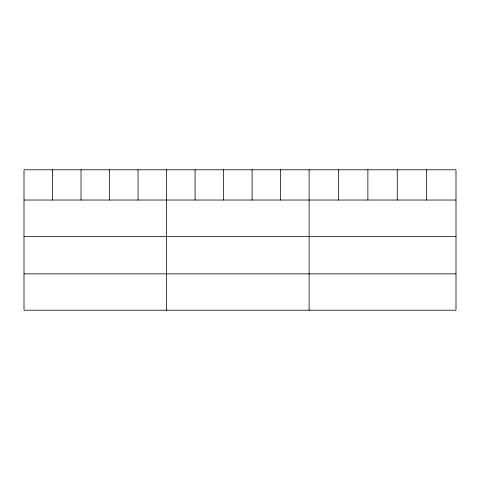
<?xml version="1.0" encoding="UTF-8"?>
<svg xmlns="http://www.w3.org/2000/svg" width="480" height="480" viewBox="0 0 480 480"><rect width="100%" height="100%" fill="white"/><g stroke="black" fill="none" stroke-linecap="round" stroke-linejoin="round"><path stroke-width="0.72" d="M456 200.028L456 310.206L24 310.206L24 169.794L456 169.794L456 200.028L24 200.028M24 236.388L456 236.388M24 273.846L456 273.846M426.624 169.794L426.624 200.028M397.248 169.794L397.248 200.028M367.872 169.794L367.872 200.028M338.496 169.794L338.496 200.028M309.12 169.794L309.12 310.206M280.608 169.794L280.608 200.028M252.096 169.794L252.096 200.028M223.584 169.794L223.584 200.028M195.072 169.794L195.072 200.028M166.56 169.794L166.56 310.206M138.048 169.794L138.048 200.028M109.536 169.794L109.536 200.028M81.024 169.794L81.024 200.028M52.512 169.794L52.512 200.028"/></g></svg>
